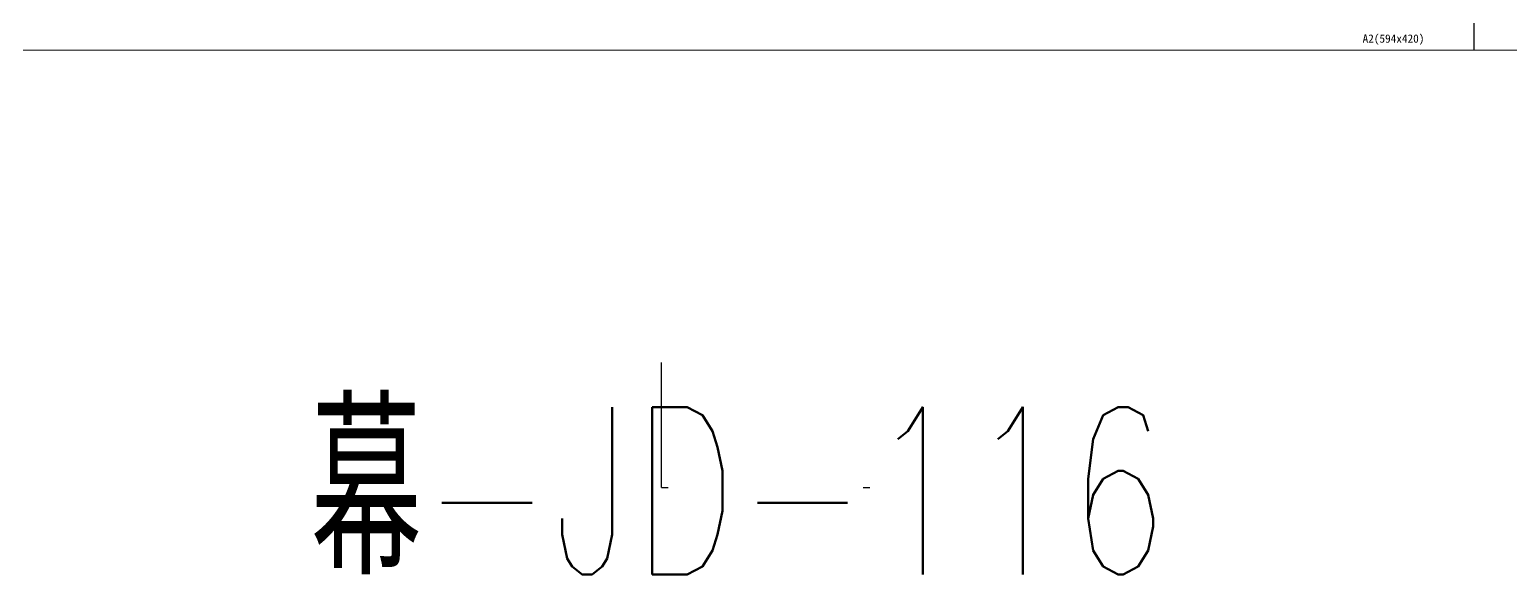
# Model space of a CAD drawing. Extents: x -160106 to 966792, y -663931 to 1550022.
# Drawn here: x -50499 to -48723, y -87453 to -86801 of the extents above; entities that cross this region are included whole.
import ezdxf
from ezdxf.enums import TextEntityAlignment as Align

# ---------------------------------------------------------------- set-up
doc = ezdxf.new("R2010")
doc.units = 0
for name, color, linetype in [('!ZN1-文字-7', 7, 'Continuous'), ('0-cxFrame', 155, 'Continuous'), ('Fill', 8, 'Continuous')]:
    doc.layers.add(name, color=color, linetype=linetype)
doc.layers.add('0-cxText', color=131, linetype='Continuous', lineweight=25)
doc.styles.add('cx_tuming', font='simhei.ttf')
doc.styles.add('cx_tuqian1', font='')
doc.styles.add('ZNTextStyle', font='ROMANS.shx', dxfattribs={"width": 0.7, "bigfont": 'CHINESE.shx'})
doc.styles.add('黑体', font='simhei.ttf', dxfattribs={"height": 12})
doc.styles.get('cx_tuqian1').set_extended_font_data('SimSun')

# ---------------------------------------------------------------- blocks, each defined once
blk = doc.blocks.new('TK22.A2 L(Dragon)')
at = {"layer": '0-cxFrame', "color": 7, "const_width": 0.5}
blk.add_lwpolyline([(0, 0), (-594, 0), (-594, 420), (0, 420)], close=True, dxfattribs=at)
at = {"style": '黑体', "flags": 4}
blk.add_attdef('图幅', text='', height=3.3, dxfattribs=at).set_placement((-40, 3), align=Align.RIGHT)
at = {"layer": '0-cxFrame', "style": '黑体'}
blk.add_text('(594x420)', height=3.3, dxfattribs=at).set_placement((-40, 3))
at = {"layer": '0-cxText', "flags": 4}
for tag, height, style, p in [('建设单位', 3.5, 'cx_tuming', (-45, 240)), ('项目名称', 3.5, 'cx_tuming', (-45, 210)), ('子项名称', 3.5, 'cx_tuming', (-45, 180)), ('工程编号', 3.3, 'cx_tuqian1', (-35, 165)), ('图名1', 3.5, 'cx_tuming', (-45, 87)), ('图名2', 3.5, 'cx_tuming', (-45, 79)), ('图名3', 3.5, 'cx_tuming', (-45, 71)), ('出图日期', 3.3, 'cx_tuqian1', (-39, 60)), ('专业', 3.3, 'cx_tuqian1', (-55, 52)), ('图号', 3.3, 'cx_tuqian1', (-55, 44)), ('版次', 3.3, 'cx_tuqian1', (-20, 44))]:
    blk.add_attdef(tag, text='', height=height, dxfattribs=dict(at, style=style)).set_placement(p, align=Align.MIDDLE)
at = {"layer": 'Defpoints', "color": 6, "flags": 4}
for tag, height, style, p in [('tufu', 3.3, '黑体', (-12, 12)), ('dwfname', 4, 'cx_tuqian1', (-80, 3))]:
    blk.add_attdef(tag, text='', height=height, dxfattribs=dict(at, style=style)).set_placement(p, align=Align.RIGHT)

msp = doc.modelspace()

# ---------------------------------------------------------------- hatches: boundary and pattern name
at = {"layer": 'Fill', "ltscale": 1000}
h = msp.add_hatch(dxfattribs=at)
h.set_pattern_fill('ANGLE', scale=100)
h.set_pattern_definition([(0, (-49741.1, -87349.37), (0, 349.25), [254, -95.25]), (90, (-49741.1, -87349.37), (-349.25, 2e-14), [254, -95.25])])
h.paths.add_polyline_path([(-49491.09, -87199.37), (-49499.09, -87199.37), (-49499.09, -87272.12), (-49733.09, -87272.12), (-49733.09, -87199.37), (-49741.09, -87199.37), (-49741.09, -87349.37), (-49733.09, -87349.37), (-49733.09, -87276.62), (-49499.09, -87276.62), (-49499.09, -87349.37), (-49491.09, -87349.37)])

# ---------------------------------------------------------------- block references
at = {"layer": '0-cxFrame'}
ref = msp.add_blockref('TK22.A2 L(Dragon)', (-48766.71, -86825.19), dxfattribs=dict(at, xscale=3, yscale=3, zscale=3))
ref.add_attrib('图幅', 'A2', dxfattribs={"layer": '0', "height": 9.9, "style": '黑体'}).set_placement((-48886.71, -86816.19), align=Align.RIGHT)
at = {"layer": '0-cxFrame', "xscale": 3, "yscale": 3, "zscale": 3}
msp.add_blockref('TK22.A2 L(Dragon)', (-46984.71, -86825.19), dxfattribs=at)

# ---------------------------------------------------------------- texts
at = {"layer": '!ZN1-文字-7', "ltscale": 20, "style": 'ZNTextStyle', "width": 0.7}
msp.add_text('幕-JD-116', height=200.258, dxfattribs=at).set_placement((-50161.54, -87353.06, 0), align=Align.MIDDLE_LEFT)

doc.saveas('drawing.dxf')
